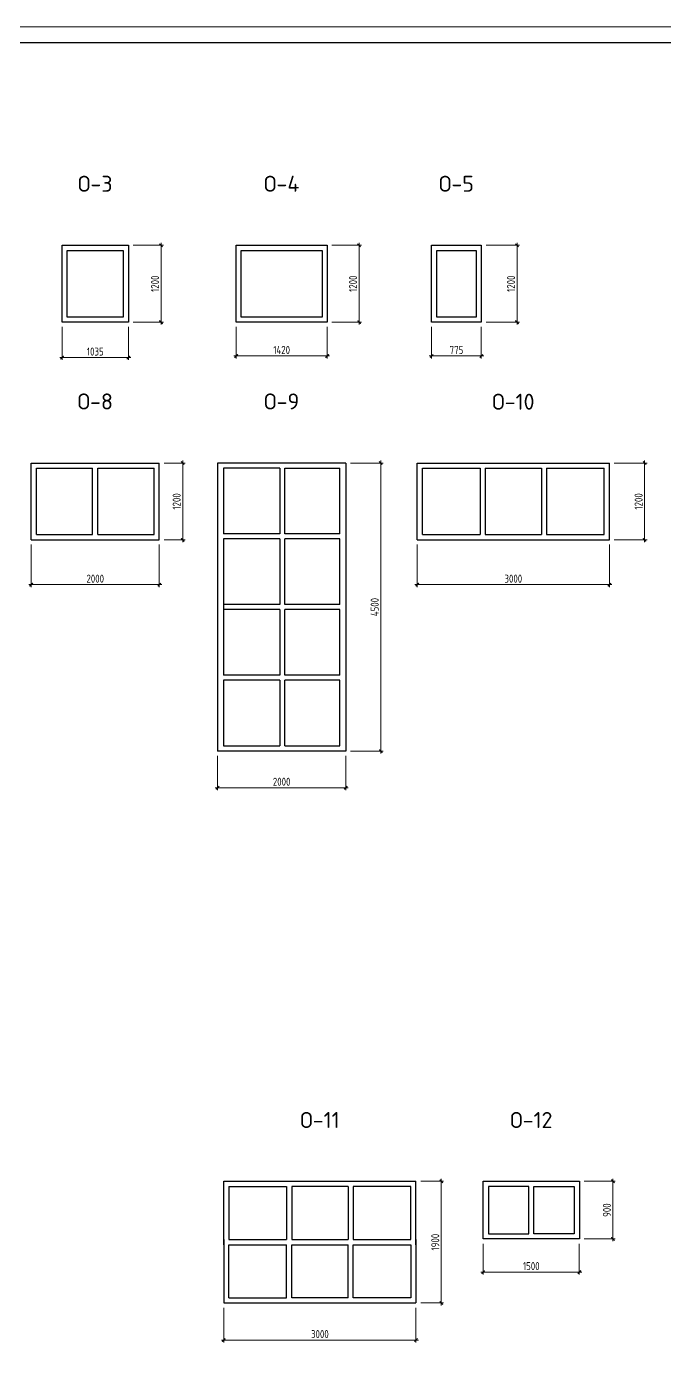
# Model space of a CAD drawing. Extents: x -965262 to 1142518, y -357520 to 71675.
# Drawn here: x -399220 to -379331, y -198038 to -155988 of the extents above; entities that cross this region are included whole.
import ezdxf

# ---------------------------------------------------------------- set-up
doc = ezdxf.new("R2010")
doc.units = 0
doc.header["$LTSCALE"] = 10
doc.layers.get('0').update_dxf_attribs({"linetype": 'CONTINUOUS', "lineweight": 30})
doc.layers.get('Defpoints').update_dxf_attribs({"linetype": 'CONTINUOUS'})
doc.styles.add('GOST 2.304', font='isocpeur.ttf', dxfattribs={"width": 0.75, "height": 250})
doc.styles.add('ГОСТ 2м', font='isocpeur.ttf', dxfattribs={"width": 0.8, "height": 250})
doc.dimstyles.new('Копия ГОСТ 2м', dxfattribs={"dimtxt": 250, "dimasz": 100, "dimexe": 75, "dimexo": 150, "dimgap": 62.5, "dimtad": 1, "dimdec": 0, "dimlfac": 0.5, "dimtxsty": 'ГОСТ 2м', "dimblk": 'ARCHTICK', "dimcen": 150, "dimdle": 75, "dimclrd": 256, "dimclre": 256, "dimclrt": 256, "dimadec": 0, "dimazin": 0, "dimtfac": 1, "dimtdec": 0, "dimtmove": 0, "dimatfit": 3, "dimldrblk": 'OBLIQUE', "dimfxl": 1, "dimlwd": 15, "dimlwe": 15, "dimarcsym": 0})

# ---------------------------------------------------------------- blocks, each defined once
blk = doc.blocks.new('_ArchTick')
at = {"color": 0, "linetype": 'ByBlock', "lineweight": 0, "const_width": 0.4}
blk.add_lwpolyline([(-0.5, -0.5), (0.5, 0.5)], dxfattribs=at)
blk = doc.blocks.new('*D2516')
at = {"lineweight": 15, "transparency": 16777216}
for p, q in [((-395903, -162810), (-394959, -162810)), ((-395034, -162735), (-395034, -165285)), ((-395903, -165210), (-394959, -165210))]:
    blk.add_line(p, q, dxfattribs=at)
at = {"layer": 'Defpoints', "color": 0, "lineweight": 50, "transparency": 16777216}
for p in [(-396053, -162810), (-396053, -165210), (-395034, -165210)]:
    blk.add_point(p, dxfattribs=at)
at = {"lineweight": 15, "transparency": 16777216, "xscale": 100, "yscale": 100, "zscale": 100}
for p, rotation in [((-395034, -162810), 90), ((-395034, -165210), 270)]:
    blk.add_blockref('_ArchTick', p, dxfattribs=dict(at, rotation=rotation))
at = {"lineweight": 15, "transparency": 16777216, "insert": (-395222, -164010), "char_height": 250, "attachment_point": 5, "rotation": 90, "style": 'ГОСТ 2м'}
blk.add_mtext('1200', dxfattribs=at)
blk = doc.blocks.new('_Oblique')
at = {"color": 0, "linetype": 'ByBlock', "lineweight": -2}
blk.add_line((-0.5, -0.5), (0.5, 0.5), dxfattribs=at)
blk = doc.blocks.new('*D2517')
at = {"lineweight": 15, "transparency": 16777216}
for p, q in [((-398123, -165360), (-398123, -166392)), ((-396053, -165360), (-396053, -166392)), ((-398198, -166317), (-395978, -166317))]:
    blk.add_line(p, q, dxfattribs=at)
at = {"layer": 'Defpoints', "color": 0, "lineweight": 50, "transparency": 16777216}
for p in [(-398123, -165210), (-396053, -165210), (-396053, -166317)]:
    blk.add_point(p, dxfattribs=at)
at = {"lineweight": 15, "transparency": 16777216, "xscale": 100, "yscale": 100, "zscale": 100, "rotation": 180}
blk.add_blockref('_ArchTick', (-398123, -166317), dxfattribs=at)
at = {"lineweight": 15, "transparency": 16777216, "xscale": 100, "yscale": 100, "zscale": 100}
blk.add_blockref('_ArchTick', (-396053, -166317), dxfattribs=at)
at = {"lineweight": 15, "transparency": 16777216, "insert": (-397088, -166129), "char_height": 250, "attachment_point": 5, "style": 'ГОСТ 2м'}
blk.add_mtext('1035', dxfattribs=at)
blk = doc.blocks.new('*D2518')
at = {"lineweight": 15, "transparency": 16777216}
for p, q in [((-389699, -162810), (-388777, -162810)), ((-388852, -162735), (-388852, -165285)), ((-389699, -165210), (-388777, -165210))]:
    blk.add_line(p, q, dxfattribs=at)
at = {"layer": 'Defpoints', "color": 0, "lineweight": 50, "transparency": 16777216}
for p in [(-389849, -162810), (-389849, -165210), (-388852, -165210)]:
    blk.add_point(p, dxfattribs=at)
at = {"lineweight": 15, "transparency": 16777216, "xscale": 100, "yscale": 100, "zscale": 100}
for p, rotation in [((-388852, -162810), 90), ((-388852, -165210), 270)]:
    blk.add_blockref('_ArchTick', p, dxfattribs=dict(at, rotation=rotation))
at = {"lineweight": 15, "transparency": 16777216, "insert": (-389040, -164010), "char_height": 250, "attachment_point": 5, "rotation": 90, "style": 'ГОСТ 2м'}
blk.add_mtext('1200', dxfattribs=at)
blk = doc.blocks.new('*D2519')
at = {"lineweight": 15, "transparency": 16777216}
for p, q in [((-392689, -165360), (-392689, -166342)), ((-389849, -165360), (-389849, -166342)), ((-392764, -166267), (-389774, -166267))]:
    blk.add_line(p, q, dxfattribs=at)
at = {"layer": 'Defpoints', "color": 0, "lineweight": 50, "transparency": 16777216}
for p in [(-392689, -165210), (-389849, -165210), (-389849, -166267)]:
    blk.add_point(p, dxfattribs=at)
at = {"lineweight": 15, "transparency": 16777216, "xscale": 100, "yscale": 100, "zscale": 100, "rotation": 180}
blk.add_blockref('_ArchTick', (-392689, -166267), dxfattribs=at)
at = {"lineweight": 15, "transparency": 16777216, "xscale": 100, "yscale": 100, "zscale": 100}
blk.add_blockref('_ArchTick', (-389849, -166267), dxfattribs=at)
at = {"lineweight": 15, "transparency": 16777216, "insert": (-391269, -166079), "char_height": 250, "attachment_point": 5, "style": 'ГОСТ 2м'}
blk.add_mtext('1420', dxfattribs=at)
blk = doc.blocks.new('*D2520')
at = {"lineweight": 15, "transparency": 16777216}
for p, q in [((-384887, -162810), (-383846, -162810)), ((-383921, -162735), (-383921, -165285)), ((-384887, -165210), (-383846, -165210))]:
    blk.add_line(p, q, dxfattribs=at)
at = {"layer": 'Defpoints', "color": 0, "lineweight": 50, "transparency": 16777216}
for p in [(-385037, -162810), (-385037, -165210), (-383921, -165210)]:
    blk.add_point(p, dxfattribs=at)
at = {"lineweight": 15, "transparency": 16777216, "xscale": 100, "yscale": 100, "zscale": 100}
for p, rotation in [((-383921, -162810), 90), ((-383921, -165210), 270)]:
    blk.add_blockref('_ArchTick', p, dxfattribs=dict(at, rotation=rotation))
at = {"lineweight": 15, "transparency": 16777216, "insert": (-384108, -164010), "char_height": 250, "attachment_point": 5, "rotation": 90, "style": 'ГОСТ 2м'}
blk.add_mtext('1200', dxfattribs=at)
blk = doc.blocks.new('*D2521')
at = {"lineweight": 15, "transparency": 16777216}
for p, q in [((-386587, -165360), (-386587, -166342)), ((-385037, -165360), (-385037, -166342)), ((-386662, -166267), (-384962, -166267))]:
    blk.add_line(p, q, dxfattribs=at)
at = {"layer": 'Defpoints', "color": 0, "lineweight": 50, "transparency": 16777216}
for p in [(-386587, -165210), (-385037, -165210), (-385037, -166267)]:
    blk.add_point(p, dxfattribs=at)
at = {"lineweight": 15, "transparency": 16777216, "xscale": 100, "yscale": 100, "zscale": 100, "rotation": 180}
blk.add_blockref('_ArchTick', (-386587, -166267), dxfattribs=at)
at = {"lineweight": 15, "transparency": 16777216, "xscale": 100, "yscale": 100, "zscale": 100}
blk.add_blockref('_ArchTick', (-385037, -166267), dxfattribs=at)
at = {"lineweight": 15, "transparency": 16777216, "insert": (-385812, -166079), "char_height": 250, "attachment_point": 5, "style": 'ГОСТ 2м'}
blk.add_mtext('775', dxfattribs=at)
blk = doc.blocks.new('*D2525')
at = {"lineweight": 15, "transparency": 16777216}
for p, q in [((-399088, -172160), (-399088, -173485)), ((-395088, -172160), (-395088, -173485)), ((-399163, -173410), (-395013, -173410))]:
    blk.add_line(p, q, dxfattribs=at)
at = {"layer": 'Defpoints', "color": 0, "lineweight": 50, "transparency": 16777216}
for p in [(-399088, -172010), (-395088, -172010), (-395088, -173410)]:
    blk.add_point(p, dxfattribs=at)
at = {"lineweight": 15, "transparency": 16777216, "xscale": 100, "yscale": 100, "zscale": 100, "rotation": 180}
blk.add_blockref('_ArchTick', (-399088, -173410), dxfattribs=at)
at = {"lineweight": 15, "transparency": 16777216, "xscale": 100, "yscale": 100, "zscale": 100}
blk.add_blockref('_ArchTick', (-395088, -173410), dxfattribs=at)
at = {"lineweight": 15, "transparency": 16777216, "insert": (-397088, -173223), "char_height": 250, "attachment_point": 5, "style": 'ГОСТ 2м'}
blk.add_mtext('2000', dxfattribs=at)
blk = doc.blocks.new('*D2526')
at = {"lineweight": 15, "transparency": 16777216}
for p, q in [((-394938, -169610), (-394283, -169610)), ((-394358, -169535), (-394358, -172085)), ((-394938, -172010), (-394283, -172010))]:
    blk.add_line(p, q, dxfattribs=at)
at = {"layer": 'Defpoints', "color": 0, "lineweight": 50, "transparency": 16777216}
for p in [(-395088, -169610), (-395088, -172010), (-394358, -172010)]:
    blk.add_point(p, dxfattribs=at)
at = {"lineweight": 15, "transparency": 16777216, "xscale": 100, "yscale": 100, "zscale": 100}
for p, rotation in [((-394358, -169610), 90), ((-394358, -172010), 270)]:
    blk.add_blockref('_ArchTick', p, dxfattribs=dict(at, rotation=rotation))
at = {"lineweight": 15, "transparency": 16777216, "insert": (-394546, -170810), "char_height": 250, "attachment_point": 5, "rotation": 90, "style": 'ГОСТ 2м'}
blk.add_mtext('1200', dxfattribs=at)
blk = doc.blocks.new('*D2527')
at = {"lineweight": 15, "transparency": 16777216}
for p, q in [((-393269, -178760), (-393269, -179828)), ((-389269, -178760), (-389269, -179828)), ((-393344, -179753), (-389194, -179753))]:
    blk.add_line(p, q, dxfattribs=at)
at = {"layer": 'Defpoints', "color": 0, "lineweight": 50, "transparency": 16777216}
for p in [(-393269, -178610, 0), (-389269, -178610, 0), (-389269, -179753)]:
    blk.add_point(p, dxfattribs=at)
at = {"lineweight": 15, "transparency": 16777216, "xscale": 100, "yscale": 100, "zscale": 100, "rotation": 180}
blk.add_blockref('_ArchTick', (-393269, -179753), dxfattribs=at)
at = {"lineweight": 15, "transparency": 16777216, "xscale": 100, "yscale": 100, "zscale": 100}
blk.add_blockref('_ArchTick', (-389269, -179753), dxfattribs=at)
at = {"lineweight": 15, "transparency": 16777216, "insert": (-391269, -179566), "char_height": 250, "attachment_point": 5, "style": 'ГОСТ 2м'}
blk.add_mtext('2000', dxfattribs=at)
blk = doc.blocks.new('*D2511')
at = {"lineweight": 15, "transparency": 16777216}
for p, q in [((-389119, -169610), (-388100, -169610)), ((-388175, -169535), (-388175, -178685)), ((-389119, -178610), (-388100, -178610))]:
    blk.add_line(p, q, dxfattribs=at)
at = {"layer": 'Defpoints', "color": 0, "lineweight": 50, "transparency": 16777216}
for p in [(-389269, -169610), (-389269, -178610, 0), (-388175, -178610)]:
    blk.add_point(p, dxfattribs=at)
at = {"lineweight": 15, "transparency": 16777216, "xscale": 100, "yscale": 100, "zscale": 100}
for p, rotation in [((-388175, -169610), 90), ((-388175, -178610), 270)]:
    blk.add_blockref('_ArchTick', p, dxfattribs=dict(at, rotation=rotation))
at = {"lineweight": 15, "transparency": 16777216, "insert": (-388363, -174110), "char_height": 250, "attachment_point": 5, "rotation": 90, "style": 'ГОСТ 2м'}
blk.add_mtext('4500', dxfattribs=at)
blk = doc.blocks.new('*D2528')
at = {"lineweight": 15, "transparency": 16777216}
for p, q in [((-380886, -169610), (-379863, -169610)), ((-379938, -169535), (-379938, -172085)), ((-380886, -172010), (-379863, -172010))]:
    blk.add_line(p, q, dxfattribs=at)
at = {"layer": 'Defpoints', "color": 0, "lineweight": 50, "transparency": 16777216}
for p in [(-381036, -169610), (-381036, -172010), (-379938, -172010)]:
    blk.add_point(p, dxfattribs=at)
at = {"lineweight": 15, "transparency": 16777216, "xscale": 100, "yscale": 100, "zscale": 100}
for p, rotation in [((-379938, -169610), 90), ((-379938, -172010), 270)]:
    blk.add_blockref('_ArchTick', p, dxfattribs=dict(at, rotation=rotation))
at = {"lineweight": 15, "transparency": 16777216, "insert": (-380125, -170810), "char_height": 250, "attachment_point": 5, "rotation": 90, "style": 'ГОСТ 2м'}
blk.add_mtext('1200', dxfattribs=at)
blk = doc.blocks.new('*D2529')
at = {"lineweight": 15, "transparency": 16777216}
for p, q in [((-387036, -172160), (-387036, -173485)), ((-381036, -172160), (-381036, -173485)), ((-387111, -173410), (-380961, -173410))]:
    blk.add_line(p, q, dxfattribs=at)
at = {"layer": 'Defpoints', "color": 0, "lineweight": 50, "transparency": 16777216}
for p in [(-387036, -172010), (-381036, -172010), (-381036, -173410)]:
    blk.add_point(p, dxfattribs=at)
at = {"lineweight": 15, "transparency": 16777216, "xscale": 100, "yscale": 100, "zscale": 100, "rotation": 180}
blk.add_blockref('_ArchTick', (-387036, -173410), dxfattribs=at)
at = {"lineweight": 15, "transparency": 16777216, "xscale": 100, "yscale": 100, "zscale": 100}
blk.add_blockref('_ArchTick', (-381036, -173410), dxfattribs=at)
at = {"lineweight": 15, "transparency": 16777216, "insert": (-384036, -173223), "char_height": 250, "attachment_point": 5, "style": 'ГОСТ 2м'}
blk.add_mtext('3000', dxfattribs=at)
blk = doc.blocks.new('*D2530')
at = {"lineweight": 15, "transparency": 16777216}
for p, q in [((-386925, -192047), (-386211, -192047)), ((-386286, -191972), (-386286, -195922)), ((-386925, -195847), (-386211, -195847))]:
    blk.add_line(p, q, dxfattribs=at)
at = {"layer": 'Defpoints', "color": 0, "lineweight": 50, "transparency": 16777216}
for p in [(-387075, -192047), (-387075, -195847), (-386286, -195847)]:
    blk.add_point(p, dxfattribs=at)
at = {"lineweight": 15, "transparency": 16777216, "xscale": 100, "yscale": 100, "zscale": 100}
for p, rotation in [((-386286, -192047), 90), ((-386286, -195847), 270)]:
    blk.add_blockref('_ArchTick', p, dxfattribs=dict(at, rotation=rotation))
at = {"lineweight": 15, "transparency": 16777216, "insert": (-386473, -193947), "char_height": 250, "attachment_point": 5, "rotation": 90, "style": 'ГОСТ 2м'}
blk.add_mtext('1900', dxfattribs=at)
blk = doc.blocks.new('*D2531')
at = {"lineweight": 15, "transparency": 16777216}
for p, q in [((-393075, -195997), (-393075, -197082)), ((-387075, -195997), (-387075, -197082)), ((-393150, -197007), (-387000, -197007))]:
    blk.add_line(p, q, dxfattribs=at)
at = {"layer": 'Defpoints', "color": 0, "lineweight": 50, "transparency": 16777216}
for p in [(-393075, -195847), (-387075, -195847), (-387075, -197007)]:
    blk.add_point(p, dxfattribs=at)
at = {"lineweight": 15, "transparency": 16777216, "xscale": 100, "yscale": 100, "zscale": 100, "rotation": 180}
blk.add_blockref('_ArchTick', (-393075, -197007), dxfattribs=at)
at = {"lineweight": 15, "transparency": 16777216, "xscale": 100, "yscale": 100, "zscale": 100}
blk.add_blockref('_ArchTick', (-387075, -197007), dxfattribs=at)
at = {"lineweight": 15, "transparency": 16777216, "insert": (-390075, -196820), "char_height": 250, "attachment_point": 5, "style": 'ГОСТ 2м'}
blk.add_mtext('3000', dxfattribs=at)
blk = doc.blocks.new('*D2532')
at = {"lineweight": 15, "transparency": 16777216}
for p, q in [((-381826, -192047), (-380853, -192047)), ((-380928, -191972), (-380928, -193922)), ((-381826, -193847), (-380853, -193847))]:
    blk.add_line(p, q, dxfattribs=at)
at = {"layer": 'Defpoints', "color": 0, "lineweight": 50, "transparency": 16777216}
for p in [(-381976, -192047), (-381976, -193847), (-380928, -193847)]:
    blk.add_point(p, dxfattribs=at)
at = {"lineweight": 15, "transparency": 16777216, "xscale": 100, "yscale": 100, "zscale": 100}
for p, rotation in [((-380928, -192047), 90), ((-380928, -193847), 270)]:
    blk.add_blockref('_ArchTick', p, dxfattribs=dict(at, rotation=rotation))
at = {"lineweight": 15, "transparency": 16777216, "insert": (-381116, -192947), "char_height": 250, "attachment_point": 5, "rotation": 90, "style": 'ГОСТ 2м'}
blk.add_mtext('900', dxfattribs=at)
blk = doc.blocks.new('*D2533')
at = {"lineweight": 15, "transparency": 16777216}
for p, q in [((-384976, -193997), (-384976, -194959)), ((-381976, -193997), (-381976, -194959)), ((-385051, -194884), (-381901, -194884))]:
    blk.add_line(p, q, dxfattribs=at)
at = {"layer": 'Defpoints', "color": 0, "lineweight": 50, "transparency": 16777216}
for p in [(-384976, -193847), (-381976, -193847), (-381976, -194884)]:
    blk.add_point(p, dxfattribs=at)
at = {"lineweight": 15, "transparency": 16777216, "xscale": 100, "yscale": 100, "zscale": 100, "rotation": 180}
blk.add_blockref('_ArchTick', (-384976, -194884), dxfattribs=at)
at = {"lineweight": 15, "transparency": 16777216, "xscale": 100, "yscale": 100, "zscale": 100}
blk.add_blockref('_ArchTick', (-381976, -194884), dxfattribs=at)
at = {"lineweight": 15, "transparency": 16777216, "insert": (-383476, -194696), "char_height": 250, "attachment_point": 5, "style": 'ГОСТ 2м'}
blk.add_mtext('1500', dxfattribs=at)

msp = doc.modelspace()

# ---------------------------------------------------------------- linework, layer by layer
at = {"ltscale": 0.3}
for p, q in [((-399088.4, -169610.3, 9801.8), (-395088.4, -169610.3, 9801.8)), ((-387036.4, -169610.3, 9801.8), (-381036.4, -169610.3, 9801.8))]:
    msp.add_line(p, q, dxfattribs=at)
for p, q in [((-399088.4, -172010.3, 9801.8), (-399088.4, -169610.3, 9801.8)), ((-398923.4, -169775.3, 9801.8), (-397171.4, -169775.3, 9801.8)), ((-398923.4, -171845.3, 9801.8), (-398923.4, -169775.3, 9801.8)), ((-397171.4, -171845.3, 9801.8), (-397171.4, -169775.3, 9801.8)), ((-397005.4, -169775.3, 9801.8), (-395253.4, -169775.3, 9801.8)), ((-397005.4, -171845.3, 9801.8), (-397005.4, -169775.3, 9801.8)), ((-397005.4, -171845.3, 9801.8), (-397005.4, -169775.3, 9801.8)), ((-395253.4, -171845.3, 9801.8), (-395253.4, -169775.3, 9801.8)), ((-395088.4, -172010.3, 9801.8), (-395088.4, -169610.3, 9801.8)), ((-389268.8, -169610.3, 9801.8), (-393268.8, -169610.3, 9801.8)), ((-393268.8, -169610.3, 9801.8), (-393268.8, -178610.3, 9801.8)), ((-391328.8, -169770.3, 9801.8), (-393088.8, -169770.3, 9801.8)), ((-393088.8, -169770.3, 9801.8), (-393088.8, -171819.1, 9801.8)), ((-391328.8, -169770.3, 9801.8), (-391328.8, -171819.1, 9801.8)), ((-391168.8, -169770.3, 9801.8), (-389448.8, -169770.3, 9801.8)), ((-391168.8, -171819.1, 9801.8), (-391168.8, -169770.3, 9801.8)), ((-389448.8, -171819.1, 9801.8), (-389448.8, -169770.3, 9801.8)), ((-389268.8, -169610.3, 9801.8), (-389268.8, -178610.3, 9801.8)), ((-387036.4, -172010.3, 9801.8), (-387036.4, -169610.3, 9801.8)), ((-386871.4, -169775.3, 9801.8), (-385076.4, -169775.3, 9801.8)), ((-386871.4, -171845.3, 9801.8), (-386871.4, -169775.3, 9801.8)), ((-385076.4, -169775.3, 9801.8), (-385076.4, -171845.3, 9801.8)), ((-384916.4, -169775.3, 9801.8), (-383156.4, -169775.3, 9801.8)), ((-384916.4, -169775.3, 9801.8), (-384916.4, -171845.3, 9801.8)), ((-383156.4, -169775.3, 9801.8), (-383156.4, -171845.3, 9801.8)), ((-382996.4, -169775.3, 9801.8), (-381201.4, -169775.3, 9801.8)), ((-382996.4, -169775.3, 9801.8), (-382996.4, -171845.3, 9801.8)), ((-381201.4, -171845.3, 9801.8), (-381201.4, -169775.3, 9801.8)), ((-381036.4, -172010.3, 9801.8), (-381036.4, -169610.3, 9801.8)), ((-398923.4, -171845.3, 9801.8), (-397171.4, -171845.3, 9801.8)), ((-397005.4, -171845.3, 9801.8), (-395253.4, -171845.3, 9801.8)), ((-391328.8, -171819.1, 9801.8), (-393088.8, -171819.1, 9801.8)), ((-391328.8, -171819.1, 9801.8), (-393088.8, -171819.1, 9801.8)), ((-393088.8, -171979.1, 9801.8), (-393088.8, -174027.8, 9801.8)), ((-391328.8, -171979.1, 9801.8), (-393088.8, -171979.1, 9801.8)), ((-391328.8, -171979.1, 9801.8), (-391328.8, -174027.8, 9801.8)), ((-389448.8, -171819.1, 9801.8), (-391168.8, -171819.1, 9801.8)), ((-389448.8, -171819.1, 9801.8), (-391168.8, -171819.1, 9801.8)), ((-391168.8, -174027.8, 9801.8), (-391168.8, -171979.1, 9801.8)), ((-389448.8, -171979.1, 9801.8), (-391168.8, -171979.1, 9801.8)), ((-389448.8, -174027.8, 9801.8), (-389448.8, -171979.1, 9801.8)), ((-386871.4, -171845.3, 9801.8), (-385076.4, -171845.3, 9801.8)), ((-384916.4, -171845.3, 9801.8), (-383156.4, -171845.3, 9801.8)), ((-382996.4, -171845.3, 9801.8), (-381201.4, -171845.3, 9801.8)), ((-399088.4, -172010.3, 9801.8), (-395088.4, -172010.3, 9801.8)), ((-387036.4, -172010.3, 9801.8), (-381036.4, -172010.3, 9801.8)), ((-393088.8, -174027.8, 9801.8), (-393088.8, -174187.8, 9801.8)), ((-391328.8, -174027.8, 9801.8), (-393088.8, -174027.8, 9801.8)), ((-391328.8, -174027.8, 9801.8), (-393088.8, -174027.8, 9801.8)), ((-389448.8, -174027.8, 9801.8), (-391168.8, -174027.8, 9801.8)), ((-389448.8, -174027.8, 9801.8), (-391168.8, -174027.8, 9801.8)), ((-393088.8, -174187.8, 9801.8), (-393088.8, -176236.6, 9801.8)), ((-391328.8, -174187.8, 9801.8), (-393088.8, -174187.8, 9801.8)), ((-391328.8, -174187.8, 9801.8), (-391328.8, -176236.6, 9801.8)), ((-391168.8, -176236.6, 9801.8), (-391168.8, -174187.8, 9801.8)), ((-389448.8, -174187.8, 9801.8), (-391168.8, -174187.8, 9801.8)), ((-389448.8, -176236.6, 9801.8), (-389448.8, -174187.8, 9801.8)), ((-391328.8, -176236.6, 9801.8), (-393088.8, -176236.6, 9801.8)), ((-391328.8, -176236.6, 9801.8), (-393088.8, -176236.6, 9801.8)), ((-393088.8, -176396.6, 9801.8), (-393088.8, -178445.3, 9801.8)), ((-391328.8, -176396.6, 9801.8), (-393088.8, -176396.6, 9801.8)), ((-391328.8, -176396.6, 9801.8), (-391328.8, -178445.3, 9801.8)), ((-389448.8, -176236.6, 9801.8), (-391168.8, -176236.6, 9801.8)), ((-389448.8, -176236.6, 9801.8), (-391168.8, -176236.6, 9801.8)), ((-391168.8, -178445.3, 9801.8), (-391168.8, -176396.6, 9801.8)), ((-389448.8, -176396.6, 9801.8), (-391168.8, -176396.6, 9801.8)), ((-389448.8, -178445.3, 9801.8), (-389448.8, -176396.6, 9801.8)), ((-391128.8, -178610.3, 9801.8), (-393268.8, -178610.3, 9801.8)), ((-389268.8, -178610.3, 9801.8), (-393228.8, -178610.3, 9801.8)), ((-393088.8, -178445.3, 9801.8), (-391328.8, -178445.3, 9801.8)), ((-391168.8, -178445.3, 9801.8), (-389448.8, -178445.3, 9801.8)), ((-393075, -192046.8, 9801.8), (-387075, -192046.8, 9801.8)), ((-393075, -194026.8, 9801.8), (-393075, -192046.8, 9801.8)), ((-387075, -194026.8, 9801.8), (-387075, -192046.8, 9801.8)), ((-381975.6, -192046.8, 9801.8), (-381975.6, -193846.8, 9801.8)), ((-392915, -192206.8, 9801.8), (-392915, -193866.8, 9801.8)), ((-392915, -192206.8, 9801.8), (-391115, -192206.8, 9801.8)), ((-391115, -192206.8, 9801.8), (-391115, -193866.8, 9801.8)), ((-389195, -192206.8, 9801.8), (-390955, -192206.8, 9801.8)), ((-390955, -192206.8, 9801.8), (-390955, -193866.8, 9801.8)), ((-389195, -192206.8, 9801.8), (-389195, -193866.8, 9801.8)), ((-387235, -192206.8, 9801.8), (-389035, -192206.8, 9801.8)), ((-389035, -192206.8, 9801.8), (-389035, -193866.8, 9801.8)), ((-387235, -193866.8, 9801.8), (-387235, -192206.8, 9801.8)), ((-393075, -193866.8, 9801.8), (-393075, -195846.8, 9801.8)), ((-392915, -193866.8, 9801.8), (-391115, -193866.8, 9801.8)), ((-392915, -195686.8, 9801.8), (-392915, -194026.8, 9801.8)), ((-392915, -194026.8, 9801.8), (-391115, -194026.8, 9801.8)), ((-391115, -195686.8, 9801.8), (-391115, -194026.8, 9801.8)), ((-390955, -193866.8, 9801.8), (-389195, -193866.8, 9801.8)), ((-390955, -195686.8, 9801.8), (-390955, -194026.8, 9801.8)), ((-390955, -194026.8, 9801.8), (-389195, -194026.8, 9801.8)), ((-389195, -195686.8, 9801.8), (-389195, -194026.8, 9801.8)), ((-389035, -193866.8, 9801.8), (-387235, -193866.8, 9801.8)), ((-389035, -195686.8, 9801.8), (-389035, -194026.8, 9801.8)), ((-389035, -194026.8, 9801.8), (-387235, -194026.8, 9801.8)), ((-387235, -194026.8, 9801.8), (-387235, -195686.8, 9801.8)), ((-387075, -193866.8, 9801.8), (-387075, -195846.8, 9801.8)), ((-393075, -195846.8, 9801.8), (-387075, -195846.8, 9801.8)), ((-392915, -195686.8, 9801.8), (-391115, -195686.8, 9801.8)), ((-389195, -195686.8, 9801.8), (-390955, -195686.8, 9801.8)), ((-387235, -195686.8, 9801.8), (-389035, -195686.8, 9801.8))]:
    msp.add_line(p, q)
at = {"lineweight": 15}
msp.add_line((-384975.6, -192046.8, 9801.8), (-381975.6, -192046.8, 9801.8), dxfattribs=at)
at = {"lineweight": 15, "elevation": -3259.8}
msp.add_lwpolyline([(-355662.4, -240087.8), (-355662.4, -155987.8), (-474562.4, -155987.8), (-474562.4, -240087.8)], close=True, dxfattribs=at)
for points, elevation in [([(-356162.4, -239587.8), (-356162.4, -156487.8), (-472562.4, -156487.8), (-472562.4, -239587.8)], -3259.8), ([(-398123.4, -162809.7), (-396053.4, -162809.7), (-396053.4, -165209.7), (-398123.4, -165209.7)], 9801.8), ([(-397963.4, -162969.7), (-396213.4, -162969.7), (-396213.4, -165049.7), (-397963.4, -165049.7)], 9801.8), ([(-392688.8, -162809.7), (-389848.8, -162809.7), (-389848.8, -165209.7), (-392688.8, -165209.7)], 9801.8), ([(-392528.8, -162969.7), (-390008.8, -162969.7), (-390008.8, -165049.7), (-392528.8, -165049.7)], 9801.8), ([(-386587.3, -162809.7), (-385037.3, -162809.7), (-385037.3, -165209.7), (-386587.3, -165209.7)], 9801.8), ([(-386427.3, -162969.7), (-385197.3, -162969.7), (-385197.3, -165049.7), (-386427.3, -165049.7)], 9801.8), ([(-384975.6, -192046.8), (-381975.6, -192046.8), (-381975.6, -193846.8), (-384975.6, -193846.8)], 9801.8), ([(-383555.6, -192206.8), (-384815.6, -192206.8), (-384815.6, -193686.8), (-383555.6, -193686.8)], 9801.8), ([(-383395.6, -192206.8), (-382135.6, -192206.8), (-382135.6, -193686.8), (-383395.6, -193686.8)], 9801.8)]:
    msp.add_lwpolyline(points, close=True, dxfattribs=dict(elevation=elevation))

# ---------------------------------------------------------------- texts
at = {"char_height": 500, "width": 40500, "attachment_point": 5, "style": 'GOST 2.304'}
for s, insert in [('{\\W1;О-3}', (-397088.4, -160886.9, 9801.8)), ('{\\W1;О-4}', (-391268.8, -160886.9, 9801.8)), ('{\\W1;О-5}', (-385812.3, -160886.9, 9801.8)), ('{\\W1;О-8}', (-397088.4, -167687.5, 9801.8)), ('{\\W1;О-9}', (-391268.8, -167687.5, 9801.8)), ('{\\W1;О-10}', (-384036.4, -167695.8, 9801.8)), ('{\\W1;О-11}', (-390075, -190132.3, 9801.8)), ('{\\W1;О-12}', (-383475.6, -190132.3, 9801.8))]:
    msp.add_mtext(s, dxfattribs=dict(at, insert=insert))

# ---------------------------------------------------------------- dimensions: what is measured, and where the dimension line sits
at = {"lineweight": 15}
for base, p1, p2, picture, middle in [((-395034.4, -165209.7, 9801.8), (-396053.4, -162809.7, 9801.8), (-396053.4, -165209.7, 9801.8), '*D2516', (-395221.9, -164009.7, 9801.8)), ((-388852.1, -165209.7, 9801.8), (-389848.8, -162809.7, 9801.8), (-389848.8, -165209.7, 9801.8), '*D2518', (-389039.6, -164009.7, 9801.8)), ((-383920.9, -165209.7, 9801.8), (-385037.3, -162809.7, 9801.8), (-385037.3, -165209.7, 9801.8), '*D2520', (-384108.4, -164009.7, 9801.8)), ((-394358.1, -172010.3, 9801.8), (-395088.4, -169610.3, 9801.8), (-395088.4, -172010.3, 9801.8), '*D2526', (-394545.6, -170810.3, 9801.8)), ((-388175.5, -178610.3, 9801.8), (-389268.8, -169610.3, 9801.8), (-389268.8, -178610.3, 9801.8), '*D2511', (-388363, -174110.3, 9801.8)), ((-379937.7, -172010.3, 9801.8), (-381036.4, -169610.3, 9801.8), (-381036.4, -172010.3, 9801.8), '*D2528', (-380125.2, -170810.3, 9801.8)), ((-386285.7, -195846.8, 9801.8), (-387075, -192046.8, 9801.8), (-387075, -195846.8, 9801.8), '*D2530', (-386473.2, -193946.8, 9801.8)), ((-380928.3, -193846.8, 9801.8), (-381975.6, -192046.8, 9801.8), (-381975.6, -193846.8, 9801.8), '*D2532', (-381115.8, -192946.8, 9801.8))]:
    dim = msp.add_linear_dim(base=base, p1=p1, p2=p2, angle=90, dimstyle='Копия ГОСТ 2м', dxfattribs=at)
    dim.commit()
    dim.dimension.update_dxf_attribs({"geometry": picture, "text_midpoint": middle})
for base, p1, p2, picture, middle in [((-396053.4, -166316.9, 9801.8), (-398123.4, -165209.7, 9801.8), (-396053.4, -165209.7, 9801.8), '*D2517', (-397088.4, -166129.4, 9801.8)), ((-389848.8, -166266.9, 9801.8), (-392688.8, -165209.7, 9801.8), (-389848.8, -165209.7, 9801.8), '*D2519', (-391268.8, -166079.4, 9801.8)), ((-385037.3, -166266.9, 9801.8), (-386587.3, -165209.7, 9801.8), (-385037.3, -165209.7, 9801.8), '*D2521', (-385812.3, -166079.4, 9801.8)), ((-395088.4, -173410.3, 9801.8), (-399088.4, -172010.3, 9801.8), (-395088.4, -172010.3, 9801.8), '*D2525', (-397088.4, -173222.8, 9801.8)), ((-381036.4, -173410.3, 9801.8), (-387036.4, -172010.3, 9801.8), (-381036.4, -172010.3, 9801.8), '*D2529', (-384036.4, -173222.8, 9801.8)), ((-389268.8, -179753.3, 9801.8), (-393268.8, -178610.3, 9801.8), (-389268.8, -178610.3, 9801.8), '*D2527', (-391268.8, -179565.8, 9801.8)), ((-381975.6, -194883.7, 9801.8), (-384975.6, -193846.8, 9801.8), (-381975.6, -193846.8, 9801.8), '*D2533', (-383475.6, -194696.2, 9801.8)), ((-387075, -197007.1, 9801.8), (-393075, -195846.8, 9801.8), (-387075, -195846.8, 9801.8), '*D2531', (-390075, -196819.6, 9801.8))]:
    dim = msp.add_linear_dim(base=base, p1=p1, p2=p2, dimstyle='Копия ГОСТ 2м', dxfattribs=at)
    dim.commit()
    dim.dimension.update_dxf_attribs({"geometry": picture, "text_midpoint": middle})

doc.saveas('drawing.dxf')
